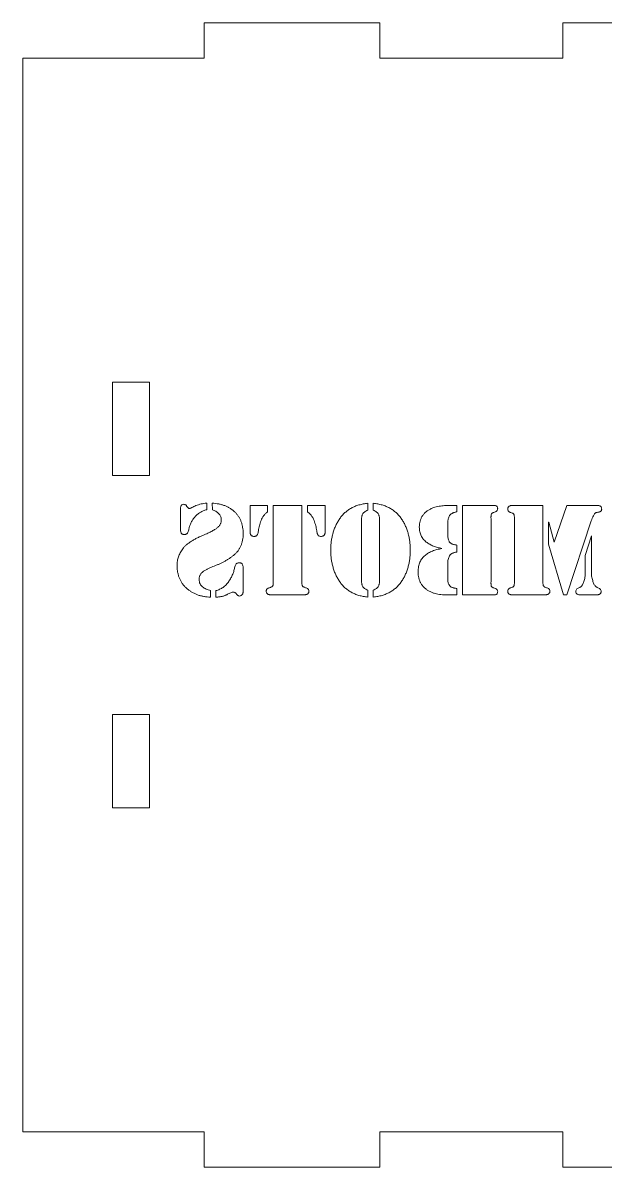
# Model space of a CAD drawing. Header units: inches. Extents: x 0 to 26.9, y 0 to 19.8.
# Drawn here: x 0.291 to 1.914, y 3.232 to 6.418 of the extents above; entities that cross this region are included whole.
import ezdxf

# ---------------------------------------------------------------- set-up
doc = ezdxf.new("R2010")
doc.units = ezdxf.units.IN
doc.header["$MEASUREMENT"] = 0

msp = doc.modelspace()

# ---------------------------------------------------------------- linework, layer by layer
at = {"color": 7, "linetype": 'Continuous', "lineweight": 15}
for p, q in [((0.7958, 6.4176), (0.7958, 6.3196)), ((1.2858, 6.4176), (0.7958, 6.4176)), ((1.2858, 6.3196), (1.2858, 6.4176)), ((1.7958, 6.4176), (1.7958, 6.3196)), ((2.2858, 6.4176), (1.7958, 6.4176)), ((0.2908, 3.3296), (0.2908, 6.3196)), ((0.7958, 6.3196), (0.2908, 6.3196)), ((1.7958, 6.3196), (1.2858, 6.3196)), ((0.6438, 5.4176), (0.5408, 5.4176)), ((0.5408, 5.4176), (0.5408, 5.1576)), ((0.6438, 5.1576), (0.6438, 5.4176)), ((0.5408, 5.1576), (0.6438, 5.1576)), ((1.904, 5.0637), (1.904, 5.0637)), ((1.7562, 5.0271), (1.7568, 5.0271)), ((1.7712, 4.9718), (1.7719, 4.9718)), ((1.8754, 4.9897), (1.876, 4.9897)), ((1.4586, 4.9538), (1.4586, 4.9545)), ((0.6438, 4.4916), (0.5408, 4.4916)), ((0.5408, 4.4916), (0.5408, 4.2316)), ((0.6438, 4.2316), (0.6438, 4.4916)), ((0.5408, 4.2316), (0.6438, 4.2316)), ((0.7958, 3.3296), (0.2908, 3.3296)), ((0.7958, 3.2316), (0.7958, 3.3296)), ((1.7958, 3.3296), (1.2858, 3.3296)), ((1.2858, 3.3296), (1.2858, 3.2316)), ((1.7958, 3.2316), (1.7958, 3.3296)), ((1.2858, 3.2316), (0.7958, 3.2316)), ((2.2858, 3.2316), (1.7958, 3.2316))]:
    msp.add_line(p, q, dxfattribs=at)
at = {"color": 1, "linetype": 'Continuous', "lineweight": 15}
for p, q in [((0.8032, 5.0802), (0.8032, 5.0621)), ((0.8189, 5.0621), (0.8185, 5.0802)), ((0.9243, 5.0741), (0.9726, 5.0741)), ((0.9243, 4.9973), (0.9243, 5.0741)), ((0.9726, 5.0741), (0.9726, 5.056)), ((0.9887, 5.0741), (1.0685, 5.0741)), ((0.9887, 4.8623), (0.9887, 5.0741)), ((1.0685, 5.0741), (1.0685, 4.8623)), ((1.0845, 5.0741), (1.1329, 5.0741)), ((1.0845, 5.0559), (1.0845, 5.0741)), ((1.1329, 5.0741), (1.1329, 4.9973)), ((1.2521, 5.0802), (1.2521, 5.0607)), ((1.2673, 5.0607), (1.2674, 5.0802)), ((1.4901, 5.074), (1.5006, 5.0741)), ((1.5006, 5.0741), (1.5006, 5.056)), ((1.5158, 5.0741), (1.6035, 5.0741)), ((1.5158, 4.8248), (1.5158, 5.0741)), ((1.6543, 5.074), (1.7404, 5.0741)), ((1.7404, 5.0741), (1.7404, 4.8621)), ((1.7719, 4.9718), (1.8072, 5.0741)), ((1.8072, 5.0741), (1.89, 5.0741)), ((0.7299, 5.009), (0.73, 5.0632)), ((1.2349, 5.0365), (1.2349, 4.8623)), ((1.2846, 4.8623), (1.2846, 5.0365)), ((1.5955, 5.0377), (1.5955, 4.8611)), ((1.6607, 4.8621), (1.6607, 5.0367)), ((1.4752, 5.0263), (1.4752, 4.9926)), ((1.7562, 4.9664), (1.7562, 5.0271)), ((1.7568, 5.0271), (1.7712, 4.9718)), ((1.8751, 5.0311), (1.8072, 4.8248)), ((1.8579, 4.9348), (1.8754, 4.9897)), ((1.876, 4.9897), (1.876, 4.8774)), ((1.5006, 4.9636), (1.5006, 4.944)), ((1.7976, 4.8248), (1.7562, 4.9664)), ((1.4752, 4.9123), (1.4752, 4.8688)), ((1.8579, 4.8774), (1.8579, 4.9348)), ((0.9048, 4.8979), (0.9048, 4.8358)), ((1.5006, 4.8429), (1.5006, 4.8248)), ((0.8137, 4.8367), (0.8137, 4.8186)), ((0.8287, 4.8186), (0.8287, 4.8367)), ((1.0752, 4.8247), (0.9819, 4.8248)), ((1.2521, 4.8381), (1.2521, 4.8186)), ((1.2673, 4.8186), (1.2674, 4.8381)), ((1.5006, 4.8248), (1.4898, 4.8248)), ((1.6035, 4.8248), (1.5158, 4.8248)), ((1.7471, 4.8247), (1.6543, 4.8248)), ((1.8072, 4.8248), (1.7976, 4.8248)), ((1.8853, 4.8247), (1.8487, 4.8248))]:
    msp.add_line(p, q, dxfattribs=at)
for points, knots in [([(0.73, 5.0632), (0.7299, 5.0637), (0.7298, 5.0648), (0.73, 5.0666), (0.7304, 5.0688), (0.7308, 5.0712), (0.7317, 5.0736), (0.7337, 5.0755), (0.7364, 5.0767), (0.7385, 5.077), (0.7396, 5.0771)], [0, 0, 0, 0, 0.076261, 0.168739, 0.282192, 0.414602, 0.54741, 0.679539, 0.825526, 1, 1, 1, 1]), ([(0.7396, 5.0771), (0.7405, 5.0769), (0.7423, 5.0766), (0.7447, 5.0753), (0.7466, 5.0735), (0.7479, 5.0712), (0.7492, 5.0688), (0.7511, 5.067), (0.7535, 5.0657), (0.7553, 5.0654), (0.7562, 5.0652)], [0, 0, 0, 0, 0.131725, 0.251671, 0.372795, 0.499151, 0.626686, 0.74781, 0.867755, 1, 1, 1, 1]), ([(0.7562, 5.0652), (0.757, 5.0657), (0.7589, 5.0668), (0.7626, 5.0685), (0.7675, 5.0708), (0.7734, 5.0735), (0.7802, 5.0761), (0.7876, 5.0781), (0.7953, 5.0796), (0.8005, 5.08), (0.8032, 5.0802)], [0, 0, 0, 0, 0.053805, 0.13478, 0.243521, 0.37919, 0.529346, 0.682035, 0.838526, 1, 1, 1, 1]), ([(0.8185, 5.0802), (0.8216, 5.08), (0.8278, 5.0796), (0.8367, 5.0782), (0.8452, 5.0762), (0.8532, 5.0736), (0.8608, 5.0703), (0.8679, 5.0663), (0.8746, 5.0617), (0.8808, 5.0565), (0.8864, 5.0507), (0.8912, 5.0443), (0.8954, 5.0374), (0.8988, 5.03), (0.9015, 5.0221), (0.9035, 5.0136), (0.9047, 5.0046), (0.905, 4.9985), (0.9051, 4.9953)], [0, 0, 0, 0, 0.069414, 0.1358375, 0.2000724, 0.2621533, 0.3225664, 0.3823219, 0.4417984, 0.5014822, 0.5609884, 0.619495, 0.6784297, 0.7383085, 0.7998296, 0.8636374, 0.9303099, 1, 1, 1, 1]), ([(1.149, 4.9494), (1.149, 4.9536), (1.1491, 4.9619), (1.1503, 4.9741), (1.1523, 4.9859), (1.155, 4.9972), (1.1585, 5.008), (1.1629, 5.0183), (1.1681, 5.0282), (1.174, 5.0376), (1.1807, 5.0463), (1.1884, 5.054), (1.1969, 5.0609), (1.2063, 5.0667), (1.2165, 5.0716), (1.2276, 5.0754), (1.2396, 5.0785), (1.2479, 5.0796), (1.2521, 5.0802)], [0, 0, 0, 0, 0.068283, 0.134493, 0.198696, 0.261443, 0.322822, 0.383306, 0.443321, 0.503386, 0.562796, 0.621564, 0.680114, 0.739682, 0.800515, 0.864044, 0.930138, 1, 1, 1, 1]), ([(1.2674, 5.0802), (1.2716, 5.0796), (1.2799, 5.0785), (1.2918, 5.0754), (1.3029, 5.0716), (1.3132, 5.0667), (1.3226, 5.0609), (1.3311, 5.054), (1.3388, 5.0463), (1.3455, 5.0376), (1.3514, 5.0282), (1.3566, 5.0183), (1.3609, 5.008), (1.3645, 4.9972), (1.3672, 4.9859), (1.3691, 4.9741), (1.3703, 4.9619), (1.3705, 4.9536), (1.3705, 4.9494)], [0, 0, 0, 0, 0.069666, 0.136022, 0.199314, 0.260155, 0.31973, 0.378492, 0.437083, 0.496501, 0.556574, 0.616598, 0.677089, 0.738558, 0.801313, 0.865482, 0.9317, 1, 1, 1, 1]), ([(1.4283, 5.065), (1.4307, 5.0659), (1.4355, 5.0679), (1.4431, 5.0701), (1.4507, 5.0719), (1.4611, 5.0732), (1.4742, 5.074), (1.4848, 5.074), (1.4901, 5.074)], [0, 0, 0, 0, 0.124745, 0.249397, 0.37321, 0.497532, 0.748279, 1, 1, 1, 1]), ([(1.6035, 5.0741), (1.6044, 5.074), (1.6065, 5.0739), (1.6092, 5.0729), (1.6116, 5.0716), (1.613, 5.0696), (1.6138, 5.0672), (1.6141, 5.0654), (1.6142, 5.0644)], [0, 0, 0, 0, 0.161259, 0.39306, 0.52394, 0.66164, 0.816557, 1, 1, 1, 1]), ([(1.642, 5.0637), (1.6421, 5.0648), (1.6424, 5.0668), (1.6436, 5.0694), (1.6453, 5.0714), (1.6476, 5.0726), (1.6498, 5.0733), (1.6517, 5.0738), (1.6531, 5.0741), (1.654, 5.074), (1.6543, 5.074)], [0, 0, 0, 0, 0.180803, 0.334736, 0.475582, 0.617603, 0.753596, 0.861811, 0.943556, 1, 1, 1, 1]), ([(1.89, 5.0741), (1.8913, 5.074), (1.8942, 5.074), (1.8978, 5.0731), (1.9008, 5.0717), (1.9026, 5.0697), (1.9036, 5.0669), (1.9038, 5.0648), (1.904, 5.0637)], [0, 0, 0, 0, 0.193333, 0.432524, 0.55824, 0.687024, 0.828308, 1, 1, 1, 1]), ([(0.8032, 5.0621), (0.8016, 5.0617), (0.7983, 5.0607), (0.7936, 5.059), (0.7892, 5.0569), (0.7848, 5.0545), (0.7807, 5.0517), (0.7768, 5.0485), (0.7731, 5.045), (0.7685, 5.04), (0.7634, 5.0333), (0.7585, 5.0246), (0.7548, 5.0155), (0.7535, 5.0092), (0.7529, 5.006)], [0, 0, 0, 0, 0.063922, 0.126505, 0.188736, 0.250483, 0.312725, 0.375544, 0.439308, 0.50437, 0.633086, 0.75658, 0.878225, 1, 1, 1, 1]), ([(0.7926, 4.9906), (0.7951, 4.9916), (0.7998, 4.9936), (0.8065, 4.9966), (0.8126, 4.9996), (0.8181, 5.0023), (0.8229, 5.0051), (0.8272, 5.0077), (0.8307, 5.0104), (0.8338, 5.0128), (0.8364, 5.0153), (0.8385, 5.0178), (0.8403, 5.0204), (0.8417, 5.0232), (0.8428, 5.0259), (0.8435, 5.0287), (0.8439, 5.0316), (0.8439, 5.0336), (0.8438, 5.0346)], [0, 0, 0, 0, 0.1109822, 0.2137737, 0.3077539, 0.3939288, 0.4712027, 0.54087, 0.6023699, 0.6562654, 0.7051627, 0.7508926, 0.7948383, 0.8371753, 0.8781929, 0.9184116, 0.9590484, 1, 1, 1, 1]), ([(0.8438, 5.0346), (0.8437, 5.0362), (0.8435, 5.0395), (0.842, 5.0441), (0.8396, 5.0483), (0.8364, 5.052), (0.8326, 5.0552), (0.8285, 5.058), (0.8239, 5.0603), (0.8206, 5.0615), (0.8189, 5.0621)], [0, 0, 0, 0, 0.125864, 0.245627, 0.364111, 0.486419, 0.611225, 0.737129, 0.86632, 1, 1, 1, 1]), ([(0.9726, 5.056), (0.9706, 5.0543), (0.9666, 5.051), (0.9616, 5.0451), (0.9575, 5.0388), (0.9545, 5.0318), (0.9521, 5.0247), (0.9501, 5.0176), (0.9485, 5.0106), (0.9478, 5.006), (0.9474, 5.0036)], [0, 0, 0, 0, 0.132213, 0.259337, 0.385714, 0.512259, 0.638701, 0.761968, 0.882083, 1, 1, 1, 1]), ([(1.1097, 5.0036), (1.1093, 5.006), (1.1086, 5.0106), (1.107, 5.0176), (1.105, 5.0247), (1.1026, 5.0318), (1.0996, 5.0388), (1.0955, 5.0451), (1.0905, 5.051), (1.0866, 5.0542), (1.0845, 5.0559)], [0, 0, 0, 0, 0.1180513, 0.2383034, 0.3617114, 0.4882976, 0.614987, 0.7415085, 0.8687773, 1, 1, 1, 1]), ([(1.2521, 5.0607), (1.2504, 5.06), (1.2471, 5.0586), (1.2428, 5.0559), (1.2396, 5.053), (1.2375, 5.0497), (1.2362, 5.0464), (1.2353, 5.0431), (1.2348, 5.0398), (1.2349, 5.0376), (1.2349, 5.0365)], [0, 0, 0, 0, 0.178613, 0.330968, 0.464007, 0.581571, 0.690766, 0.79614, 0.898513, 1, 1, 1, 1]), ([(1.2846, 5.0365), (1.2846, 5.0376), (1.2847, 5.0398), (1.2842, 5.0431), (1.2833, 5.0464), (1.282, 5.0497), (1.2799, 5.053), (1.2766, 5.0559), (1.2724, 5.0586), (1.2691, 5.06), (1.2673, 5.0607)], [0, 0, 0, 0, 0.1006586, 0.2033182, 0.3083837, 0.4182244, 0.5358809, 0.6690241, 0.8214995, 1, 1, 1, 1]), ([(1.3957, 5.0138), (1.3958, 5.0167), (1.396, 5.0223), (1.3976, 5.0305), (1.4003, 5.038), (1.404, 5.0448), (1.4087, 5.051), (1.4144, 5.0564), (1.4209, 5.0612), (1.4258, 5.0637), (1.4283, 5.065)], [0, 0, 0, 0, 0.135036, 0.262459, 0.384865, 0.505121, 0.624742, 0.745441, 0.869707, 1, 1, 1, 1]), ([(1.5006, 5.056), (1.4994, 5.0558), (1.4971, 5.0554), (1.4938, 5.0546), (1.4908, 5.0537), (1.4881, 5.0525), (1.4857, 5.0511), (1.4836, 5.0495), (1.4817, 5.0477), (1.4798, 5.045), (1.4778, 5.0413), (1.4762, 5.0366), (1.4752, 5.0315), (1.4752, 5.0281), (1.4752, 5.0263)], [0, 0, 0, 0, 0.082877, 0.159679, 0.231302, 0.298285, 0.360885, 0.421353, 0.478881, 0.536273, 0.649902, 0.762549, 0.878984, 1, 1, 1, 1]), ([(1.6069, 5.0559), (1.6056, 5.0555), (1.6033, 5.0548), (1.6003, 5.0535), (1.5981, 5.052), (1.5966, 5.0502), (1.596, 5.0479), (1.5956, 5.0451), (1.5954, 5.0416), (1.5955, 5.0391), (1.5955, 5.0377)], [0, 0, 0, 0, 0.162299, 0.29479, 0.402186, 0.486676, 0.575942, 0.689852, 0.830227, 1, 1, 1, 1]), ([(1.6142, 5.0644), (1.614, 5.0634), (1.6138, 5.0614), (1.6123, 5.0588), (1.6099, 5.0569), (1.6079, 5.0563), (1.6069, 5.0559)], [0, 0, 0, 0, 0.253653, 0.485095, 0.727104, 1, 1, 1, 1]), ([(1.6493, 5.0547), (1.6482, 5.0551), (1.6462, 5.0558), (1.6439, 5.0579), (1.6424, 5.0606), (1.6421, 5.0626), (1.642, 5.0637)], [0, 0, 0, 0, 0.265326, 0.503856, 0.739605, 1, 1, 1, 1]), ([(1.6607, 5.0367), (1.6607, 5.0381), (1.6607, 5.0406), (1.6606, 5.044), (1.6601, 5.0468), (1.6595, 5.049), (1.6581, 5.0508), (1.6558, 5.0523), (1.6528, 5.0536), (1.6505, 5.0543), (1.6493, 5.0547)], [0, 0, 0, 0, 0.1688025, 0.3101314, 0.4231861, 0.5111718, 0.5962361, 0.7032053, 0.8365979, 1, 1, 1, 1]), ([(1.881, 5.0454), (1.8798, 5.0431), (1.8774, 5.0385), (1.8758, 5.0336), (1.8751, 5.0311)], [0, 0, 0, 0, 0.4943317, 1, 1, 1, 1]), ([(1.891, 5.0547), (1.8904, 5.0546), (1.8891, 5.0545), (1.8875, 5.0539), (1.8861, 5.053), (1.8845, 5.0514), (1.8829, 5.0488), (1.8817, 5.0466), (1.881, 5.0454)], [0, 0, 0, 0, 0.1344709, 0.2543404, 0.3650045, 0.4755186, 0.7171175, 1, 1, 1, 1]), ([(1.904, 5.0637), (1.9039, 5.0628), (1.9036, 5.0612), (1.9026, 5.0589), (1.901, 5.0573), (1.8983, 5.056), (1.895, 5.055), (1.8923, 5.0548), (1.891, 5.0547)], [0, 0, 0, 0, 0.154444, 0.283876, 0.409333, 0.538736, 0.788416, 1, 1, 1, 1]), ([(0.7409, 4.9929), (0.7398, 4.993), (0.7378, 4.9932), (0.7351, 4.9942), (0.733, 4.9958), (0.7313, 4.9989), (0.7301, 5.0034), (0.73, 5.0071), (0.7299, 5.009)], [0, 0, 0, 0, 0.146246, 0.269575, 0.38209, 0.496747, 0.739823, 1, 1, 1, 1]), ([(0.7529, 5.006), (0.7526, 5.0044), (0.752, 5.0012), (0.7501, 4.9975), (0.7481, 4.9952), (0.746, 4.9939), (0.7436, 4.9931), (0.7418, 4.993), (0.7409, 4.9929)], [0, 0, 0, 0, 0.25496, 0.496657, 0.613128, 0.732363, 0.858958, 1, 1, 1, 1]), ([(0.9474, 5.0036), (0.9471, 5.0018), (0.9466, 4.9981), (0.9451, 4.9937), (0.9432, 4.9906), (0.941, 4.9889), (0.9384, 4.9879), (0.9364, 4.9877), (0.9353, 4.9876)], [0, 0, 0, 0, 0.254092, 0.502329, 0.618901, 0.735373, 0.85825, 1, 1, 1, 1]), ([(1.1218, 4.9876), (1.1207, 4.9877), (1.1188, 4.9879), (1.1161, 4.9889), (1.1139, 4.9906), (1.112, 4.9937), (1.1105, 4.9981), (1.11, 5.0018), (1.1097, 5.0036)], [0, 0, 0, 0, 0.14175, 0.264627, 0.381099, 0.497671, 0.745908, 1, 1, 1, 1]), ([(1.4586, 4.9545), (1.4565, 4.9548), (1.4524, 4.9555), (1.4464, 4.9568), (1.4407, 4.9586), (1.4351, 4.9606), (1.4297, 4.9629), (1.4246, 4.9656), (1.4197, 4.9687), (1.4149, 4.972), (1.4106, 4.9758), (1.4067, 4.9799), (1.4035, 4.9845), (1.4008, 4.9896), (1.3987, 4.9951), (1.3971, 5.0009), (1.396, 5.0072), (1.3958, 5.0116), (1.3957, 5.0138)], [0, 0, 0, 0, 0.065934, 0.130279, 0.193692, 0.255662, 0.317076, 0.378204, 0.438887, 0.499845, 0.560127, 0.619235, 0.678077, 0.737864, 0.799243, 0.862725, 0.929462, 1, 1, 1, 1]), ([(0.7205, 4.9047), (0.7205, 4.9066), (0.7204, 4.9106), (0.7209, 4.9164), (0.7219, 4.9223), (0.7234, 4.9281), (0.7255, 4.9338), (0.7279, 4.9395), (0.7309, 4.9452), (0.7344, 4.9508), (0.7387, 4.9564), (0.7437, 4.9618), (0.7498, 4.967), (0.7566, 4.972), (0.7644, 4.9769), (0.773, 4.9817), (0.7825, 4.9863), (0.7892, 4.9891), (0.7926, 4.9906)], [0, 0, 0, 0, 0.048802, 0.0977677, 0.1464318, 0.1960097, 0.2464895, 0.2979115, 0.3512324, 0.406058, 0.4634224, 0.5248337, 0.5906118, 0.6612564, 0.7371584, 0.8186332, 0.9062953, 1, 1, 1, 1]), ([(0.9051, 4.9953), (0.9049, 4.9922), (0.9046, 4.9861), (0.9033, 4.9772), (0.9013, 4.969), (0.8986, 4.9613), (0.8951, 4.9543), (0.891, 4.9479), (0.8861, 4.9421), (0.8805, 4.9369), (0.8744, 4.9322), (0.8681, 4.9276), (0.8615, 4.9233), (0.8545, 4.9191), (0.8473, 4.9153), (0.8398, 4.9116), (0.8319, 4.9082), (0.8266, 4.9061), (0.8238, 4.905)], [0, 0, 0, 0, 0.072035, 0.140273, 0.204818, 0.266605, 0.326115, 0.384184, 0.44176, 0.499911, 0.558685, 0.61863, 0.679357, 0.740675, 0.803834, 0.867796, 0.932991, 1, 1, 1, 1]), ([(0.9353, 4.9876), (0.9342, 4.9877), (0.9322, 4.9878), (0.9295, 4.9888), (0.9273, 4.99), (0.926, 4.9919), (0.9252, 4.9936), (0.9246, 4.9951), (0.9242, 4.9963), (0.9242, 4.997), (0.9243, 4.9973)], [0, 0, 0, 0, 0.2037989, 0.3742237, 0.5204584, 0.6540321, 0.7745407, 0.8718984, 0.9443528, 1, 1, 1, 1]), ([(1.1329, 4.9973), (1.1329, 4.997), (1.133, 4.9963), (1.1325, 4.9951), (1.132, 4.9936), (1.1311, 4.9919), (1.1298, 4.9901), (1.1277, 4.9887), (1.125, 4.9878), (1.1229, 4.9877), (1.1218, 4.9876)], [0, 0, 0, 0, 0.0566, 0.129663, 0.226811, 0.34706, 0.480346, 0.623817, 0.79664, 1, 1, 1, 1]), ([(1.4752, 4.9926), (1.4751, 4.991), (1.475, 4.9878), (1.4756, 4.983), (1.4768, 4.9785), (1.4782, 4.9748), (1.4798, 4.972), (1.4816, 4.9702), (1.4837, 4.9685), (1.4863, 4.9671), (1.4892, 4.9659), (1.4926, 4.9649), (1.4964, 4.9641), (1.4991, 4.9637), (1.5006, 4.9636)], [0, 0, 0, 0, 0.108744, 0.216087, 0.321565, 0.428367, 0.482999, 0.539168, 0.598767, 0.664452, 0.736126, 0.815582, 0.903439, 1, 1, 1, 1]), ([(1.2521, 4.8186), (1.2479, 4.8192), (1.2396, 4.8203), (1.2276, 4.8233), (1.2165, 4.8272), (1.2063, 4.8321), (1.1969, 4.8379), (1.1884, 4.8448), (1.1807, 4.8525), (1.174, 4.8612), (1.1681, 4.8706), (1.1629, 4.8805), (1.1586, 4.8908), (1.155, 4.9017), (1.1523, 4.9129), (1.1503, 4.9247), (1.1491, 4.9369), (1.149, 4.9452), (1.149, 4.9494)], [0, 0, 0, 0, 0.069849, 0.13586, 0.19937, 0.260296, 0.319846, 0.378378, 0.437127, 0.496519, 0.556566, 0.616563, 0.677268, 0.738629, 0.801104, 0.865288, 0.931477, 1, 1, 1, 1]), ([(1.3705, 4.9494), (1.3705, 4.9452), (1.3703, 4.9369), (1.3691, 4.9247), (1.3672, 4.9129), (1.3645, 4.9017), (1.3609, 4.8909), (1.3566, 4.8805), (1.3514, 4.8706), (1.3455, 4.8612), (1.3388, 4.8525), (1.3311, 4.8447), (1.3226, 4.8379), (1.3132, 4.8321), (1.3029, 4.8272), (1.2919, 4.8233), (1.2799, 4.8203), (1.2716, 4.8192), (1.2673, 4.8186)], [0, 0, 0, 0, 0.068523, 0.134706, 0.19884, 0.261308, 0.322743, 0.383442, 0.443433, 0.503474, 0.562859, 0.621419, 0.680148, 0.739692, 0.800612, 0.863869, 0.930127, 1, 1, 1, 1]), ([(1.3923, 4.8891), (1.3924, 4.8916), (1.3926, 4.8965), (1.3936, 4.9035), (1.3952, 4.91), (1.3973, 4.9161), (1.4, 4.9216), (1.4032, 4.9266), (1.4071, 4.9311), (1.4115, 4.935), (1.4164, 4.9385), (1.4215, 4.9418), (1.4269, 4.9446), (1.4326, 4.9472), (1.4387, 4.9493), (1.445, 4.9512), (1.4517, 4.9527), (1.4563, 4.9534), (1.4586, 4.9538)], [0, 0, 0, 0, 0.073289, 0.14247, 0.207652, 0.269363, 0.328934, 0.386564, 0.443439, 0.500891, 0.558961, 0.617775, 0.677148, 0.738247, 0.800557, 0.865114, 0.931451, 1, 1, 1, 1]), ([(1.5006, 4.944), (1.4993, 4.9439), (1.4969, 4.9436), (1.4934, 4.9428), (1.4903, 4.9418), (1.4875, 4.9407), (1.4851, 4.9391), (1.4829, 4.9375), (1.4811, 4.9355), (1.4793, 4.9326), (1.4775, 4.9287), (1.4759, 4.9236), (1.4752, 4.9181), (1.4752, 4.9143), (1.4752, 4.9123)], [0, 0, 0, 0, 0.082592, 0.159681, 0.229762, 0.295774, 0.357262, 0.416025, 0.471498, 0.528024, 0.639785, 0.754212, 0.873495, 1, 1, 1, 1]), ([(0.8816, 4.9033), (0.882, 4.9048), (0.8828, 4.9076), (0.8851, 4.9106), (0.8874, 4.9126), (0.8894, 4.9136), (0.8917, 4.9143), (0.8932, 4.9144), (0.8941, 4.9145)], [0, 0, 0, 0, 0.244992, 0.490446, 0.615199, 0.737832, 0.863293, 1, 1, 1, 1]), ([(0.8941, 4.9145), (0.8951, 4.9144), (0.8971, 4.9142), (0.8997, 4.9131), (0.9018, 4.9113), (0.9034, 4.908), (0.9046, 4.9035), (0.9047, 4.8998), (0.9048, 4.8979)], [0, 0, 0, 0, 0.14203, 0.264827, 0.381049, 0.499987, 0.748884, 1, 1, 1, 1]), ([(0.8137, 4.8186), (0.8105, 4.8188), (0.8042, 4.8191), (0.795, 4.8203), (0.7862, 4.8223), (0.7777, 4.8249), (0.7697, 4.8283), (0.762, 4.8322), (0.7548, 4.8369), (0.748, 4.8422), (0.7418, 4.8481), (0.7363, 4.8546), (0.7317, 4.8617), (0.7278, 4.8692), (0.7248, 4.8774), (0.7225, 4.886), (0.721, 4.8952), (0.7207, 4.9015), (0.7205, 4.9047)], [0, 0, 0, 0, 0.067976, 0.133604, 0.197122, 0.25915, 0.32067, 0.381276, 0.441808, 0.502963, 0.563648, 0.623587, 0.682794, 0.742483, 0.803571, 0.866251, 0.93174, 1, 1, 1, 1]), ([(0.8238, 4.905), (0.8215, 4.9041), (0.8169, 4.9024), (0.81, 4.8992), (0.8031, 4.8957), (0.7974, 4.8925), (0.793, 4.8897), (0.7901, 4.8872), (0.7877, 4.8846), (0.7856, 4.8817), (0.784, 4.8785), (0.7828, 4.8752), (0.782, 4.8716), (0.7819, 4.8691), (0.7818, 4.8678)], [0, 0, 0, 0, 0.123473, 0.249765, 0.378851, 0.512082, 0.577642, 0.63982, 0.699582, 0.758466, 0.81636, 0.875365, 0.936235, 1, 1, 1, 1]), ([(0.8287, 4.8367), (0.8305, 4.8372), (0.8341, 4.8383), (0.8393, 4.8404), (0.8442, 4.8428), (0.8488, 4.8458), (0.8532, 4.8493), (0.8573, 4.8531), (0.8611, 4.8574), (0.8657, 4.8637), (0.8708, 4.8719), (0.8757, 4.8822), (0.8795, 4.8926), (0.8809, 4.8998), (0.8816, 4.9033)], [0, 0, 0, 0, 0.062744, 0.124561, 0.185935, 0.246456, 0.307907, 0.370479, 0.434273, 0.49978, 0.630702, 0.756817, 0.879059, 1, 1, 1, 1]), ([(1.4236, 4.835), (1.4211, 4.8365), (1.4162, 4.8394), (1.4098, 4.8448), (1.4043, 4.8506), (1.4, 4.8572), (1.3965, 4.8643), (1.394, 4.872), (1.3926, 4.8804), (1.3924, 4.8861), (1.3923, 4.8891)], [0, 0, 0, 0, 0.132499, 0.257705, 0.378297, 0.497374, 0.616116, 0.738244, 0.865224, 1, 1, 1, 1]), ([(1.8315, 4.8344), (1.8318, 4.8357), (1.8324, 4.8382), (1.8348, 4.8416), (1.8384, 4.8441), (1.8421, 4.8454), (1.8453, 4.8468), (1.8476, 4.8489), (1.8498, 4.8517), (1.8517, 4.8553), (1.8535, 4.8597), (1.8551, 4.8649), (1.8567, 4.8709), (1.8575, 4.8751), (1.8579, 4.8774)], [0, 0, 0, 0, 0.073693, 0.146339, 0.224547, 0.315612, 0.365695, 0.422699, 0.487722, 0.564115, 0.653166, 0.754548, 0.87019, 1, 1, 1, 1]), ([(1.876, 4.8774), (1.8765, 4.8752), (1.8773, 4.8709), (1.8788, 4.8649), (1.8805, 4.8597), (1.8823, 4.8553), (1.8842, 4.8517), (1.8864, 4.8489), (1.8887, 4.8468), (1.892, 4.8454), (1.8957, 4.8441), (1.8993, 4.8416), (1.9017, 4.8383), (1.9023, 4.8357), (1.9026, 4.8344)], [0, 0, 0, 0, 0.12976, 0.245084, 0.346464, 0.43527, 0.511454, 0.576299, 0.633146, 0.683904, 0.775551, 0.853544, 0.926509, 1, 1, 1, 1]), ([(0.7818, 4.8678), (0.782, 4.8657), (0.7825, 4.8616), (0.7844, 4.8558), (0.7875, 4.8509), (0.7916, 4.847), (0.7964, 4.8438), (0.8017, 4.841), (0.8075, 4.8386), (0.8116, 4.8373), (0.8137, 4.8367)], [0, 0, 0, 0, 0.134641, 0.257477, 0.374415, 0.490515, 0.610749, 0.734354, 0.864495, 1, 1, 1, 1]), ([(0.9689, 4.8351), (0.969, 4.8362), (0.9693, 4.8383), (0.9709, 4.8411), (0.9734, 4.8431), (0.9754, 4.8438), (0.9765, 4.8442)], [0, 0, 0, 0, 0.258178, 0.488559, 0.730248, 1, 1, 1, 1]), ([(0.9765, 4.8442), (0.9779, 4.8446), (0.9803, 4.8453), (0.9835, 4.8467), (0.9859, 4.8481), (0.9874, 4.8499), (0.9882, 4.8522), (0.9886, 4.8549), (0.9888, 4.8584), (0.9887, 4.8609), (0.9887, 4.8623)], [0, 0, 0, 0, 0.169298, 0.306336, 0.414738, 0.49954, 0.586073, 0.697494, 0.83441, 1, 1, 1, 1]), ([(1.0685, 4.8623), (1.0684, 4.8609), (1.0683, 4.8584), (1.0685, 4.8549), (1.069, 4.8522), (1.0697, 4.8499), (1.0713, 4.8481), (1.0736, 4.8467), (1.0768, 4.8453), (1.0792, 4.8446), (1.0806, 4.8442)], [0, 0, 0, 0, 0.165988, 0.303204, 0.414769, 0.501414, 0.586327, 0.693266, 0.830481, 1, 1, 1, 1]), ([(1.0806, 4.8442), (1.0817, 4.8438), (1.0838, 4.8432), (1.0862, 4.841), (1.0879, 4.8383), (1.0881, 4.8362), (1.0882, 4.8351)], [0, 0, 0, 0, 0.272764, 0.511132, 0.742981, 1, 1, 1, 1]), ([(1.2349, 4.8623), (1.2349, 4.8612), (1.2348, 4.859), (1.2353, 4.8557), (1.2362, 4.8524), (1.2375, 4.8491), (1.2396, 4.8458), (1.2428, 4.8428), (1.2471, 4.8402), (1.2504, 4.8388), (1.2521, 4.8381)], [0, 0, 0, 0, 0.102474, 0.203289, 0.310019, 0.41913, 0.536603, 0.669539, 0.821777, 1, 1, 1, 1]), ([(1.2674, 4.8381), (1.2691, 4.8388), (1.2724, 4.8402), (1.2766, 4.8429), (1.2799, 4.8458), (1.282, 4.8491), (1.2833, 4.8524), (1.2842, 4.8557), (1.2847, 4.859), (1.2846, 4.8612), (1.2846, 4.8623)], [0, 0, 0, 0, 0.176783, 0.329415, 0.462694, 0.580471, 0.690424, 0.797043, 0.898329, 1, 1, 1, 1]), ([(1.4752, 4.8688), (1.4752, 4.8673), (1.4751, 4.8642), (1.4758, 4.8598), (1.4773, 4.8556), (1.4789, 4.8522), (1.4807, 4.8497), (1.4825, 4.8481), (1.4846, 4.8468), (1.4871, 4.8455), (1.4899, 4.8445), (1.4932, 4.8438), (1.4967, 4.8432), (1.4992, 4.843), (1.5006, 4.8429)], [0, 0, 0, 0, 0.111946, 0.218384, 0.32422, 0.430546, 0.485021, 0.541382, 0.602199, 0.667748, 0.740023, 0.818399, 0.904916, 1, 1, 1, 1]), ([(1.5955, 4.8611), (1.5955, 4.8597), (1.5954, 4.8572), (1.5956, 4.8537), (1.596, 4.8509), (1.5966, 4.8486), (1.5981, 4.8468), (1.6003, 4.8454), (1.6033, 4.844), (1.6056, 4.8433), (1.6069, 4.8429)], [0, 0, 0, 0, 0.169492, 0.311602, 0.425324, 0.514443, 0.598792, 0.704863, 0.83797, 1, 1, 1, 1]), ([(1.6069, 4.8429), (1.6079, 4.8425), (1.6098, 4.8418), (1.6123, 4.84), (1.6137, 4.8374), (1.614, 4.8354), (1.6142, 4.8344)], [0, 0, 0, 0, 0.272631, 0.511908, 0.746594, 1, 1, 1, 1]), ([(1.642, 4.8351), (1.6421, 4.8362), (1.6424, 4.8382), (1.6439, 4.8409), (1.6462, 4.843), (1.6482, 4.8437), (1.6493, 4.8441)], [0, 0, 0, 0, 0.260395, 0.496144, 0.734674, 1, 1, 1, 1]), ([(1.6493, 4.8441), (1.6505, 4.8445), (1.6528, 4.8452), (1.6558, 4.8465), (1.6581, 4.848), (1.6595, 4.8498), (1.6601, 4.8521), (1.6606, 4.8548), (1.6607, 4.8582), (1.6607, 4.8607), (1.6607, 4.8621)], [0, 0, 0, 0, 0.163061, 0.296174, 0.40292, 0.487806, 0.575608, 0.690379, 0.831413, 1, 1, 1, 1]), ([(1.7404, 4.8621), (1.7403, 4.8607), (1.7402, 4.8582), (1.7405, 4.8548), (1.7409, 4.852), (1.7416, 4.8498), (1.7432, 4.848), (1.7454, 4.8465), (1.7486, 4.8452), (1.751, 4.8445), (1.7523, 4.8441)], [0, 0, 0, 0, 0.165652, 0.304274, 0.416663, 0.504197, 0.589981, 0.696406, 0.83246, 1, 1, 1, 1]), ([(1.7523, 4.8441), (1.7534, 4.8437), (1.7554, 4.843), (1.7578, 4.8409), (1.7594, 4.8382), (1.7596, 4.8362), (1.7597, 4.8351)], [0, 0, 0, 0, 0.269944, 0.509149, 0.742723, 1, 1, 1, 1]), ([(0.8763, 4.8328), (0.8749, 4.8324), (0.872, 4.8316), (0.8677, 4.8299), (0.8633, 4.8278), (0.8596, 4.8256), (0.8563, 4.8239), (0.8535, 4.8227), (0.8502, 4.8217), (0.8466, 4.8208), (0.8427, 4.82), (0.8383, 4.8194), (0.8336, 4.8189), (0.8304, 4.8187), (0.8287, 4.8186)], [0, 0, 0, 0, 0.085934, 0.177349, 0.2752, 0.378743, 0.434962, 0.496078, 0.563742, 0.637978, 0.718142, 0.805394, 0.89896, 1, 1, 1, 1]), ([(0.8944, 4.8216), (0.8935, 4.8218), (0.8918, 4.8221), (0.8895, 4.8233), (0.8876, 4.825), (0.8862, 4.8273), (0.8847, 4.8295), (0.8824, 4.8312), (0.8796, 4.8323), (0.8774, 4.8326), (0.8763, 4.8328)], [0, 0, 0, 0, 0.120812, 0.2356, 0.34651, 0.465368, 0.586746, 0.709424, 0.845138, 1, 1, 1, 1]), ([(0.9048, 4.8358), (0.9048, 4.8354), (0.9049, 4.8344), (0.9046, 4.8327), (0.9042, 4.8305), (0.9036, 4.828), (0.9025, 4.8255), (0.9004, 4.8235), (0.8977, 4.8221), (0.8955, 4.8218), (0.8944, 4.8216)], [0, 0, 0, 0, 0.063041, 0.149332, 0.261339, 0.397494, 0.54052, 0.675135, 0.825768, 1, 1, 1, 1]), ([(0.9819, 4.8248), (0.9815, 4.8247), (0.9806, 4.8247), (0.9791, 4.8251), (0.9771, 4.8256), (0.9748, 4.8263), (0.9724, 4.8274), (0.9706, 4.8294), (0.9694, 4.8321), (0.9691, 4.8341), (0.9689, 4.8351)], [0, 0, 0, 0, 0.062327, 0.144305, 0.254518, 0.390817, 0.533636, 0.673209, 0.825353, 1, 1, 1, 1]), ([(1.0882, 4.8351), (1.088, 4.8341), (1.0878, 4.8321), (1.0865, 4.8294), (1.0847, 4.8274), (1.0823, 4.8263), (1.08, 4.8256), (1.078, 4.8251), (1.0765, 4.8247), (1.0756, 4.8247), (1.0752, 4.8247)], [0, 0, 0, 0, 0.175105, 0.327647, 0.467585, 0.610779, 0.747435, 0.857936, 0.940129, 1, 1, 1, 1]), ([(1.4898, 4.8248), (1.484, 4.8247), (1.4726, 4.8246), (1.4585, 4.8252), (1.4476, 4.8266), (1.4395, 4.8286), (1.4314, 4.8313), (1.4262, 4.8338), (1.4236, 4.835)], [0, 0, 0, 0, 0.2572358, 0.5029139, 0.6235003, 0.7456204, 0.8711084, 1, 1, 1, 1]), ([(1.6142, 4.8344), (1.6141, 4.8334), (1.6138, 4.8316), (1.613, 4.8291), (1.6116, 4.8272), (1.6092, 4.8259), (1.6065, 4.8249), (1.6044, 4.8248), (1.6035, 4.8248)], [0, 0, 0, 0, 0.183006, 0.337552, 0.474924, 0.605491, 0.836738, 1, 1, 1, 1]), ([(1.6543, 4.8248), (1.654, 4.8247), (1.6531, 4.8247), (1.6517, 4.8251), (1.6498, 4.8256), (1.6476, 4.8263), (1.6453, 4.8274), (1.6436, 4.8294), (1.6424, 4.832), (1.6421, 4.834), (1.642, 4.8351)], [0, 0, 0, 0, 0.058207, 0.140294, 0.249018, 0.384774, 0.525247, 0.665848, 0.819512, 1, 1, 1, 1]), ([(1.7597, 4.8351), (1.7596, 4.834), (1.7593, 4.832), (1.7581, 4.8294), (1.7563, 4.8274), (1.7539, 4.8263), (1.7517, 4.8256), (1.7498, 4.825), (1.7483, 4.8247), (1.7474, 4.8247), (1.7471, 4.8247)], [0, 0, 0, 0, 0.177788, 0.329155, 0.469433, 0.612472, 0.748707, 0.855805, 0.941854, 1, 1, 1, 1]), ([(1.8487, 4.8248), (1.848, 4.8247), (1.8466, 4.8246), (1.8443, 4.8248), (1.8417, 4.8252), (1.8387, 4.8256), (1.8359, 4.8265), (1.8335, 4.8284), (1.832, 4.8312), (1.8317, 4.8333), (1.8315, 4.8344)], [0, 0, 0, 0, 0.087577, 0.189607, 0.311872, 0.450423, 0.588872, 0.715084, 0.847024, 1, 1, 1, 1]), ([(1.9026, 4.8344), (1.9024, 4.8333), (1.9021, 4.8312), (1.9006, 4.8284), (1.8982, 4.8266), (1.8953, 4.8256), (1.8924, 4.8252), (1.8897, 4.8248), (1.8874, 4.8246), (1.886, 4.8247), (1.8853, 4.8247)], [0, 0, 0, 0, 0.152202, 0.283474, 0.410721, 0.548469, 0.688443, 0.810089, 0.913754, 1, 1, 1, 1])]:
    msp.add_open_spline(points, degree=3, knots=knots, dxfattribs=at)

doc.saveas('drawing.dxf')
